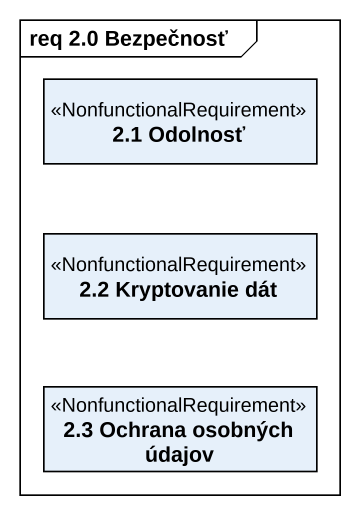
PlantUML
@startuml
mainframe req 2.0 Bezpečnosť
hide circle
hide empty members
class "2.1 Odolnosť" as r2_1_Odolnosť <<NonfunctionalRequirement>>
class "2.2 Kryptovanie dát" as r2_2_Kryptovanie_dát <<NonfunctionalRequirement>>
class "2.3 Ochrana osobných údajov" as r2_3_Ochrana_osobných_údajov <<NonfunctionalRequirement>>
@enduml
